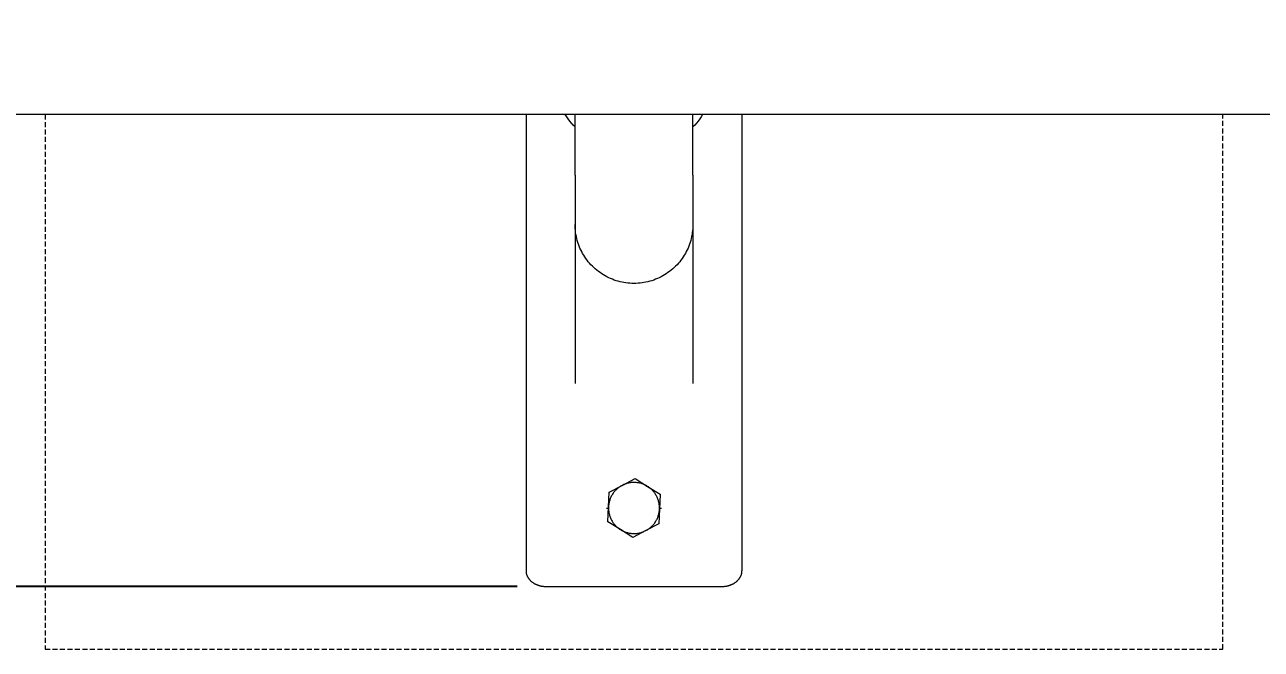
# Model space of a CAD drawing. Header units: millimetres. Extents: x -253 to 4295, y -442 to 2895.
# Drawn here: x -5.3 to 309.6, y 723.6 to 882.8 of the extents above; entities that cross this region are included whole.
import ezdxf

# ---------------------------------------------------------------- set-up
doc = ezdxf.new("R2010")
doc.units = ezdxf.units.MM
doc.linetypes.add('HIDDEN', pattern=[1.905, 1.27, -0.635])
for name, color, linetype, lineweight in [('ZANO_R', 7, 'Continuous', 0), ('ZANO_R_przerywana', 7, 'HIDDEN', 0), ('ZANO_W', 1, 'Continuous', 0)]:
    doc.layers.add(name, color=color, linetype=linetype, lineweight=lineweight)
doc.styles.add('Arial', font='arial.ttf')
doc.styles.get("Standard").update_dxf_attribs({"font": 'ARIALUNI.TTF'})
doc.dimstyles.new('pl i ang', dxfattribs={"dimtxt": 50, "dimasz": 50, "dimexe": 1.25, "dimexo": 0.625, "dimgap": 10, "dimtad": 1, "dimtoh": 1, "dimtxsty": 'Standard', "dimcen": 2.5, "dimclrd": 1, "dimclre": 1, "dimclrt": 1, "dimadec": 0, "dimazin": 0, "dimtfac": 1, "dimtmove": 0, "dimatfit": 3, "dimfxl": 1, "dimarcsym": 1})

# ---------------------------------------------------------------- blocks, each defined once
blk = doc.blocks.new('*D399')
at = {"layer": 'ZANO_W', "color": 1, "lineweight": -2}
for p, q in [((120.11, 1399.64), (-161.18, 1399.64)), ((-151.18, 1359.64), (-151.18, 779.64)), ((120.11, 739.64), (-161.18, 739.64))]:
    blk.add_line(p, q, dxfattribs=at)
at = {"layer": 'ZANO_W', "color": 1}
for points in [[(-144.52, 1359.64), (-157.85, 1359.64), (-151.18, 1399.64)], [(-157.85, 779.64), (-144.52, 779.64), (-151.18, 739.64)]]:
    blk.add_solid(points, dxfattribs=at)
at = {"layer": 'ZANO_W', "color": 1, "insert": (-181.61, 1069.64), "char_height": 40, "attachment_point": 5, "rotation": 90, "style": 'Arial'}
blk.add_mtext('660', dxfattribs=at)

msp = doc.modelspace()

# ---------------------------------------------------------------- linework, layer by layer
at = {"layer": 'ZANO_R'}
for p, q in [((1734.83, 859.9), (-45.17, 859.9)), ((122.33, 859.9), (122.33, 774.64)), ((132.72, 859.34), (132.34, 859.9)), ((134.83, 844.45), (134.83, 859.9)), ((164.83, 844.45), (164.83, 859.9)), ((167.32, 859.9), (166.95, 859.34)), ((177.33, 859.9), (177.33, 774.64)), ((133.1, 858.79), (132.72, 859.34)), ((133.51, 858.25), (133.1, 858.79)), ((133.93, 857.73), (133.51, 858.25)), ((134.38, 857.22), (133.93, 857.73)), ((134.83, 856.73), (134.38, 857.22)), ((165.29, 857.22), (164.83, 856.73)), ((165.73, 857.73), (165.29, 857.22)), ((166.15, 858.25), (165.73, 857.73)), ((166.56, 858.79), (166.15, 858.25)), ((166.95, 859.34), (166.56, 858.79)), ((134.83, 844.45), (134.83, 831.87)), ((164.83, 844.45), (164.83, 831.87)), ((134.84, 831.36), (134.83, 831.87)), ((134.83, 831.87), (134.83, 795.93)), ((164.83, 831.87), (164.82, 831.36)), ((164.83, 831.87), (164.83, 795.93)), ((134.87, 830.85), (134.84, 831.36)), ((134.91, 830.34), (134.87, 830.85)), ((134.97, 829.83), (134.91, 830.34)), ((135.05, 829.32), (134.97, 829.83)), ((135.15, 828.82), (135.05, 829.32)), ((135.26, 828.32), (135.15, 828.82)), ((135.39, 827.82), (135.26, 828.32)), ((164.41, 828.32), (164.28, 827.82)), ((164.52, 828.82), (164.41, 828.32)), ((164.61, 829.32), (164.52, 828.82)), ((164.69, 829.83), (164.61, 829.32)), ((164.75, 830.34), (164.69, 829.83)), ((164.8, 830.85), (164.75, 830.34)), ((164.82, 831.36), (164.8, 830.85)), ((135.54, 827.33), (135.39, 827.82)), ((135.7, 826.85), (135.54, 827.33)), ((135.88, 826.37), (135.7, 826.85)), ((136.07, 825.89), (135.88, 826.37)), ((136.29, 825.43), (136.07, 825.89)), ((136.51, 824.97), (136.29, 825.43)), ((163.38, 825.43), (163.15, 824.97)), ((163.59, 825.89), (163.38, 825.43)), ((163.79, 826.37), (163.59, 825.89)), ((163.97, 826.85), (163.79, 826.37)), ((164.13, 827.33), (163.97, 826.85)), ((164.28, 827.82), (164.13, 827.33)), ((136.76, 824.52), (136.51, 824.97)), ((137.02, 824.08), (136.76, 824.52)), ((137.29, 823.64), (137.02, 824.08)), ((137.58, 823.22), (137.29, 823.64)), ((137.88, 822.81), (137.58, 823.22)), ((138.2, 822.4), (137.88, 822.81)), ((138.53, 822.01), (138.2, 822.4)), ((138.87, 821.63), (138.53, 822.01)), ((161.14, 822.01), (160.8, 821.63)), ((161.47, 822.4), (161.14, 822.01)), ((161.78, 822.81), (161.47, 822.4)), ((162.09, 823.22), (161.78, 822.81)), ((162.38, 823.64), (162.09, 823.22)), ((162.65, 824.08), (162.38, 823.64)), ((162.91, 824.52), (162.65, 824.08)), ((163.15, 824.97), (162.91, 824.52)), ((139.23, 821.26), (138.87, 821.63)), ((139.59, 820.91), (139.23, 821.26)), ((139.97, 820.56), (139.59, 820.91)), ((140.37, 820.23), (139.97, 820.56)), ((140.77, 819.92), (140.37, 820.23)), ((141.18, 819.61), (140.77, 819.92)), ((141.61, 819.33), (141.18, 819.61)), ((142.04, 819.05), (141.61, 819.33)), ((142.48, 818.79), (142.04, 819.05)), ((157.63, 819.05), (157.18, 818.79)), ((158.06, 819.33), (157.63, 819.05)), ((158.48, 819.61), (158.06, 819.33)), ((158.9, 819.92), (158.48, 819.61)), ((159.3, 820.23), (158.9, 819.92)), ((159.69, 820.56), (159.3, 820.23)), ((160.07, 820.91), (159.69, 820.56)), ((160.44, 821.26), (160.07, 820.91)), ((160.8, 821.63), (160.44, 821.26)), ((142.93, 818.55), (142.48, 818.79)), ((143.39, 818.32), (142.93, 818.55)), ((143.86, 818.11), (143.39, 818.32)), ((144.33, 817.92), (143.86, 818.11)), ((144.81, 817.74), (144.33, 817.92)), ((145.3, 817.57), (144.81, 817.74)), ((145.79, 817.43), (145.3, 817.57)), ((146.28, 817.3), (145.79, 817.43)), ((146.78, 817.18), (146.28, 817.3)), ((147.28, 817.09), (146.78, 817.18)), ((147.79, 817.01), (147.28, 817.09)), ((148.3, 816.95), (147.79, 817.01)), ((148.81, 816.9), (148.3, 816.95)), ((149.32, 816.88), (148.81, 816.9)), ((149.83, 816.87), (149.32, 816.88)), ((150.34, 816.88), (149.83, 816.87)), ((150.86, 816.9), (150.34, 816.88)), ((151.37, 816.95), (150.86, 816.9)), ((151.88, 817.01), (151.37, 816.95)), ((152.38, 817.09), (151.88, 817.01)), ((152.88, 817.18), (152.38, 817.09)), ((153.38, 817.3), (152.88, 817.18)), ((153.88, 817.43), (153.38, 817.3)), ((154.37, 817.57), (153.88, 817.43)), ((154.86, 817.74), (154.37, 817.57)), ((155.34, 817.92), (154.86, 817.74)), ((155.81, 818.11), (155.34, 817.92)), ((156.28, 818.32), (155.81, 818.11)), ((156.73, 818.55), (156.28, 818.32)), ((157.18, 818.79), (156.73, 818.55)), ((134.83, 795.93), (134.83, 791.36)), ((164.83, 795.93), (164.83, 791.36)), ((122.33, 774.64), (122.33, 743.64)), ((177.33, 774.64), (177.33, 743.64)), ((143.49, 763.65), (146.81, 765.4)), ((146.81, 765.4), (146.62, 765.29)), ((146.81, 765.4), (150.13, 767.14)), ((147.01, 765.5), (146.81, 765.4)), ((147.21, 765.59), (147.01, 765.5)), ((147.41, 765.67), (147.21, 765.59)), ((147.61, 765.75), (147.41, 765.67)), ((147.82, 765.82), (147.61, 765.75)), ((148.03, 765.89), (147.82, 765.82)), ((148.24, 765.95), (148.03, 765.89)), ((148.46, 766), (148.24, 765.95)), ((148.67, 766.04), (148.46, 766)), ((148.89, 766.07), (148.67, 766.04)), ((149.11, 766.1), (148.89, 766.07)), ((149.32, 766.12), (149.11, 766.1)), ((149.54, 766.14), (149.32, 766.12)), ((149.76, 766.14), (149.54, 766.14)), ((149.98, 766.14), (149.76, 766.14)), ((150.2, 766.13), (149.98, 766.14)), ((150.13, 767.14), (153.31, 765.14)), ((150.42, 766.12), (150.2, 766.13)), ((150.64, 766.09), (150.42, 766.12)), ((150.86, 766.06), (150.64, 766.09)), ((151.07, 766.02), (150.86, 766.06)), ((151.29, 765.98), (151.07, 766.02)), ((151.5, 765.93), (151.29, 765.98)), ((151.71, 765.87), (151.5, 765.93)), ((151.92, 765.8), (151.71, 765.87)), ((152.13, 765.72), (151.92, 765.8)), ((152.33, 765.64), (152.13, 765.72)), ((152.53, 765.56), (152.33, 765.64)), ((152.73, 765.46), (152.53, 765.56)), ((152.93, 765.36), (152.73, 765.46)), ((153.12, 765.25), (152.93, 765.36)), ((143.34, 759.9), (143.49, 763.65)), ((143.88, 762.24), (143.79, 762.04)), ((143.97, 762.44), (143.88, 762.24)), ((144.06, 762.64), (143.97, 762.44)), ((144.17, 762.83), (144.06, 762.64)), ((144.28, 763.02), (144.17, 762.83)), ((144.4, 763.21), (144.28, 763.02)), ((144.52, 763.39), (144.4, 763.21)), ((144.65, 763.57), (144.52, 763.39)), ((144.79, 763.74), (144.65, 763.57)), ((144.93, 763.91), (144.79, 763.74)), ((145.07, 764.07), (144.93, 763.91)), ((145.23, 764.23), (145.07, 764.07)), ((145.38, 764.38), (145.23, 764.23)), ((145.55, 764.53), (145.38, 764.38)), ((145.71, 764.67), (145.55, 764.53)), ((145.89, 764.81), (145.71, 764.67)), ((146.06, 764.94), (145.89, 764.81)), ((146.24, 765.06), (146.06, 764.94)), ((146.43, 765.18), (146.24, 765.06)), ((146.62, 765.29), (146.43, 765.18)), ((153.31, 765.14), (153.12, 765.25)), ((153.49, 765.02), (153.31, 765.14)), ((153.31, 765.14), (156.48, 763.13)), ((153.67, 764.89), (153.49, 765.02)), ((153.84, 764.76), (153.67, 764.89)), ((154.01, 764.62), (153.84, 764.76)), ((154.18, 764.48), (154.01, 764.62)), ((154.34, 764.33), (154.18, 764.48)), ((154.5, 764.17), (154.34, 764.33)), ((154.65, 764.01), (154.5, 764.17)), ((154.79, 763.85), (154.65, 764.01)), ((154.93, 763.68), (154.79, 763.85)), ((155.06, 763.5), (154.93, 763.68)), ((155.19, 763.32), (155.06, 763.5)), ((155.31, 763.14), (155.19, 763.32)), ((155.43, 762.95), (155.31, 763.14)), ((155.54, 762.76), (155.43, 762.95)), ((155.64, 762.57), (155.54, 762.76)), ((155.73, 762.37), (155.64, 762.57)), ((155.82, 762.17), (155.73, 762.37)), ((155.9, 761.97), (155.82, 762.17)), ((156.48, 763.13), (156.33, 759.38)), ((142.83, 759.64), (143.33, 759.64)), ((143.19, 756.15), (143.34, 759.9)), ((143.34, 759.9), (143.33, 759.68)), ((143.33, 759.68), (143.34, 759.46)), ((143.35, 760.12), (143.34, 759.9)), ((143.34, 759.46), (143.35, 759.24)), ((143.37, 760.34), (143.35, 760.12)), ((143.35, 759.24), (143.36, 759.03)), ((143.36, 759.03), (143.39, 758.81)), ((143.4, 760.56), (143.37, 760.34)), ((143.43, 760.78), (143.4, 760.56)), ((143.47, 760.99), (143.43, 760.78)), ((143.52, 761.21), (143.47, 760.99)), ((143.58, 761.42), (143.52, 761.21)), ((143.64, 761.63), (143.58, 761.42)), ((143.71, 761.84), (143.64, 761.63)), ((143.79, 762.04), (143.71, 761.84)), ((155.98, 761.76), (155.9, 761.97)), ((156.05, 761.55), (155.98, 761.76)), ((156.11, 761.34), (156.05, 761.55)), ((156.16, 761.13), (156.11, 761.34)), ((156.21, 760.91), (156.16, 761.13)), ((156.33, 759.38), (156.18, 755.63)), ((156.25, 760.7), (156.21, 760.91)), ((156.28, 760.48), (156.25, 760.7)), ((156.3, 760.26), (156.28, 760.48)), ((156.32, 760.04), (156.3, 760.26)), ((156.3, 758.95), (156.32, 759.16)), ((156.33, 759.82), (156.32, 760.04)), ((156.32, 759.16), (156.33, 759.38)), ((156.33, 759.6), (156.33, 759.82)), ((156.33, 759.38), (156.33, 759.6)), ((156.34, 759.64), (156.83, 759.64)), ((146.36, 754.15), (143.19, 756.15)), ((143.39, 758.81), (143.42, 758.59)), ((143.42, 758.59), (143.46, 758.37)), ((143.46, 758.37), (143.5, 758.16)), ((143.5, 758.16), (143.56, 757.95)), ((143.56, 757.95), (143.62, 757.74)), ((143.62, 757.74), (143.69, 757.53)), ((143.69, 757.53), (143.76, 757.32)), ((143.76, 757.32), (143.84, 757.12)), ((143.84, 757.12), (143.93, 756.92)), ((143.93, 756.92), (144.03, 756.72)), ((144.03, 756.72), (144.13, 756.52)), ((144.13, 756.52), (144.24, 756.33)), ((144.24, 756.33), (144.35, 756.15)), ((144.35, 756.15), (144.48, 755.96)), ((144.48, 755.96), (144.6, 755.78)), ((155.02, 755.72), (155.14, 755.9)), ((155.14, 755.9), (155.27, 756.08)), ((155.27, 756.08), (155.39, 756.26)), ((155.39, 756.26), (155.5, 756.45)), ((155.5, 756.45), (155.6, 756.65)), ((155.6, 756.65), (155.7, 756.84)), ((155.7, 756.84), (155.79, 757.04)), ((155.79, 757.04), (155.87, 757.25)), ((155.87, 757.25), (155.95, 757.45)), ((155.95, 757.45), (156.02, 757.66)), ((156.02, 757.66), (156.09, 757.87)), ((156.09, 757.87), (156.14, 758.08)), ((156.14, 758.08), (156.19, 758.3)), ((156.19, 758.3), (156.23, 758.51)), ((156.23, 758.51), (156.27, 758.73)), ((156.27, 758.73), (156.3, 758.95)), ((144.6, 755.78), (144.74, 755.61)), ((144.74, 755.61), (144.87, 755.44)), ((144.87, 755.44), (145.02, 755.28)), ((145.02, 755.28), (145.17, 755.11)), ((145.17, 755.11), (145.33, 754.96)), ((145.33, 754.96), (145.49, 754.81)), ((145.49, 754.81), (145.65, 754.67)), ((145.65, 754.67), (145.82, 754.53)), ((145.82, 754.53), (146, 754.4)), ((146, 754.4), (146.18, 754.27)), ((146.18, 754.27), (146.36, 754.15)), ((146.36, 754.15), (146.55, 754.03)), ((149.53, 752.14), (146.36, 754.15)), ((146.55, 754.03), (146.74, 753.93)), ((146.74, 753.93), (146.93, 753.83)), ((146.93, 753.83), (147.13, 753.73)), ((147.13, 753.73), (147.33, 753.64)), ((147.33, 753.64), (147.54, 753.56)), ((147.54, 753.56), (147.74, 753.49)), ((147.74, 753.49), (147.95, 753.42)), ((147.95, 753.42), (148.16, 753.36)), ((148.16, 753.36), (148.38, 753.31)), ((148.38, 753.31), (148.59, 753.26)), ((148.59, 753.26), (148.81, 753.22)), ((148.81, 753.22), (149.03, 753.19)), ((149.03, 753.19), (149.24, 753.17)), ((149.24, 753.17), (149.46, 753.15)), ((149.46, 753.15), (149.68, 753.15)), ((152.86, 753.89), (149.53, 752.14)), ((149.68, 753.15), (149.9, 753.14)), ((149.9, 753.14), (150.12, 753.15)), ((150.12, 753.15), (150.34, 753.16)), ((150.34, 753.16), (150.56, 753.18)), ((150.56, 753.18), (150.78, 753.21)), ((150.78, 753.21), (150.99, 753.25)), ((150.99, 753.25), (151.21, 753.29)), ((151.21, 753.29), (151.42, 753.34)), ((151.42, 753.34), (151.64, 753.4)), ((151.64, 753.4), (151.85, 753.46)), ((151.85, 753.46), (152.05, 753.53)), ((152.05, 753.53), (152.26, 753.61)), ((152.26, 753.61), (152.46, 753.7)), ((152.46, 753.7), (152.66, 753.79)), ((152.66, 753.79), (152.86, 753.89)), ((156.18, 755.63), (152.86, 753.89)), ((152.86, 753.89), (153.05, 753.99)), ((153.05, 753.99), (153.24, 754.11)), ((153.24, 754.11), (153.42, 754.22)), ((153.42, 754.22), (153.6, 754.35)), ((153.6, 754.35), (153.78, 754.48)), ((153.78, 754.48), (153.95, 754.62)), ((153.95, 754.62), (154.12, 754.76)), ((154.12, 754.76), (154.28, 754.9)), ((154.28, 754.9), (154.44, 755.06)), ((154.44, 755.06), (154.59, 755.22)), ((154.59, 755.22), (154.74, 755.38)), ((154.74, 755.38), (154.88, 755.55)), ((154.88, 755.55), (155.02, 755.72)), ((122.33, 743.64), (122.33, 743.54)), ((122.33, 743.54), (122.34, 743.45)), ((122.34, 743.45), (122.35, 743.35)), ((122.35, 743.35), (122.36, 743.25)), ((177.31, 743.25), (177.32, 743.35)), ((177.32, 743.35), (177.33, 743.45)), ((177.33, 743.54), (177.33, 743.64)), ((177.33, 743.45), (177.33, 743.54)), ((122.36, 743.25), (122.37, 743.15)), ((122.37, 743.15), (122.39, 743.05)), ((122.39, 743.05), (122.41, 742.96)), ((122.41, 742.96), (122.43, 742.86)), ((122.43, 742.86), (122.46, 742.76)), ((122.46, 742.76), (122.49, 742.66)), ((122.49, 742.66), (122.52, 742.57)), ((122.52, 742.57), (122.56, 742.47)), ((122.56, 742.47), (122.6, 742.37)), ((122.6, 742.37), (122.64, 742.28)), ((122.64, 742.28), (122.68, 742.19)), ((122.68, 742.19), (122.73, 742.1)), ((122.73, 742.1), (122.78, 742)), ((122.78, 742), (122.84, 741.91)), ((122.84, 741.91), (122.89, 741.82)), ((122.89, 741.82), (122.95, 741.74)), ((122.95, 741.74), (123.01, 741.65)), ((123.01, 741.65), (123.08, 741.56)), ((123.08, 741.56), (123.15, 741.48)), ((123.15, 741.48), (123.21, 741.4)), ((123.21, 741.4), (123.29, 741.32)), ((123.29, 741.32), (123.36, 741.24)), ((123.36, 741.24), (123.43, 741.16)), ((123.43, 741.16), (123.51, 741.09)), ((123.51, 741.09), (123.59, 741.02)), ((123.59, 741.02), (123.67, 740.95)), ((123.67, 740.95), (123.76, 740.88)), ((123.76, 740.88), (123.84, 740.81)), ((123.84, 740.81), (123.93, 740.74)), ((123.93, 740.74), (124.03, 740.67)), ((124.03, 740.67), (124.12, 740.6)), ((124.12, 740.6), (124.22, 740.54)), ((124.22, 740.54), (124.32, 740.48)), ((124.32, 740.48), (124.42, 740.42)), ((124.42, 740.42), (124.52, 740.36)), ((124.52, 740.36), (124.63, 740.31)), ((124.63, 740.31), (124.73, 740.26)), ((124.73, 740.26), (124.84, 740.21)), ((124.84, 740.21), (124.94, 740.16)), ((124.94, 740.16), (125.05, 740.11)), ((125.05, 740.11), (125.16, 740.07)), ((174.51, 740.07), (174.62, 740.11)), ((174.62, 740.11), (174.72, 740.16)), ((174.72, 740.16), (174.83, 740.21)), ((174.83, 740.21), (174.94, 740.26)), ((174.94, 740.26), (175.04, 740.31)), ((175.04, 740.31), (175.14, 740.36)), ((175.14, 740.36), (175.24, 740.42)), ((175.24, 740.42), (175.34, 740.48)), ((175.34, 740.48), (175.44, 740.54)), ((175.44, 740.54), (175.54, 740.6)), ((175.54, 740.6), (175.64, 740.67)), ((175.64, 740.67), (175.73, 740.74)), ((175.73, 740.74), (175.83, 740.81)), ((175.83, 740.81), (175.91, 740.88)), ((175.91, 740.88), (175.99, 740.95)), ((175.99, 740.95), (176.07, 741.02)), ((176.07, 741.02), (176.15, 741.09)), ((176.15, 741.09), (176.23, 741.16)), ((176.23, 741.16), (176.31, 741.24)), ((176.31, 741.24), (176.38, 741.32)), ((176.38, 741.32), (176.45, 741.4)), ((176.45, 741.4), (176.52, 741.48)), ((176.52, 741.48), (176.59, 741.56)), ((176.59, 741.56), (176.65, 741.65)), ((176.65, 741.65), (176.71, 741.74)), ((176.71, 741.74), (176.77, 741.82)), ((176.77, 741.82), (176.83, 741.91)), ((176.83, 741.91), (176.88, 742)), ((176.88, 742), (176.93, 742.1)), ((176.93, 742.1), (176.98, 742.19)), ((176.98, 742.19), (177.03, 742.28)), ((177.03, 742.28), (177.07, 742.37)), ((177.07, 742.37), (177.11, 742.47)), ((177.11, 742.47), (177.14, 742.57)), ((177.14, 742.57), (177.18, 742.66)), ((177.18, 742.66), (177.21, 742.76)), ((177.21, 742.76), (177.23, 742.86)), ((177.23, 742.86), (177.26, 742.96)), ((177.26, 742.96), (177.28, 743.05)), ((177.28, 743.05), (177.29, 743.15)), ((177.29, 743.15), (177.31, 743.25)), ((125.16, 740.07), (125.27, 740.03)), ((125.27, 740.03), (125.38, 739.99)), ((125.38, 739.99), (125.49, 739.95)), ((125.49, 739.95), (125.61, 739.91)), ((125.61, 739.91), (125.73, 739.88)), ((125.73, 739.88), (125.85, 739.85)), ((125.85, 739.85), (125.97, 739.82)), ((125.97, 739.82), (126.09, 739.79)), ((126.09, 739.79), (126.21, 739.76)), ((126.21, 739.76), (126.34, 739.74)), ((126.34, 739.74), (126.46, 739.72)), ((126.46, 739.72), (126.58, 739.7)), ((126.58, 739.7), (126.71, 739.69)), ((126.71, 739.69), (126.83, 739.67)), ((126.83, 739.67), (126.96, 739.66)), ((126.96, 739.66), (127.08, 739.65)), ((127.08, 739.65), (127.21, 739.65)), ((127.21, 739.65), (127.33, 739.64)), ((127.33, 739.64), (127.46, 739.64)), ((127.46, 739.64), (132.77, 739.64)), ((132.77, 739.64), (133.74, 739.64)), ((133.74, 739.64), (165.93, 739.64)), ((165.93, 739.64), (166.9, 739.64)), ((166.9, 739.64), (172.21, 739.64)), ((172.21, 739.64), (172.33, 739.64)), ((172.33, 739.64), (172.46, 739.65)), ((172.46, 739.65), (172.58, 739.65)), ((172.58, 739.65), (172.71, 739.66)), ((172.71, 739.66), (172.83, 739.67)), ((172.83, 739.67), (172.96, 739.69)), ((172.96, 739.69), (173.08, 739.7)), ((173.08, 739.7), (173.21, 739.72)), ((173.21, 739.72), (173.33, 739.74)), ((173.33, 739.74), (173.45, 739.76)), ((173.45, 739.76), (173.58, 739.79)), ((173.58, 739.79), (173.7, 739.82)), ((173.7, 739.82), (173.82, 739.85)), ((173.82, 739.85), (173.94, 739.88)), ((173.94, 739.88), (174.06, 739.91)), ((174.06, 739.91), (174.18, 739.95)), ((174.18, 739.95), (174.29, 739.99)), ((174.29, 739.99), (174.4, 740.03)), ((174.4, 740.03), (174.51, 740.07))]:
    msp.add_line(p, q, dxfattribs=at)
at = {"layer": 'ZANO_R_przerywana'}
for p, q in [((-0.17, 859.9), (-0.17, 723.64)), ((299.83, 723.64), (299.83, 859.9)), ((-0.17, 723.64), (299.83, 723.64))]:
    msp.add_line(p, q, dxfattribs=at)

# ---------------------------------------------------------------- dimensions: what is measured, and where the dimension line sits
at = {"layer": 'ZANO_W'}
dim = msp.add_linear_dim(base=(-151.18, 739.64), p1=(130.11, 1399.64), p2=(130.11, 739.64), angle=90, dimstyle='pl i ang', override={"dimtxt": 40, "dimasz": 40, "dimexe": 10, "dimexo": 10, "dimtoh": 0, "dimdec": 0, "dimtxsty": 'Arial', "dimtdec": 0, "dimtmove": 1}, dxfattribs=at)
dim.commit()
dim.dimension.update_dxf_attribs({"geometry": '*D399', "text_midpoint": (-181.61, 1069.64)})

doc.saveas('drawing.dxf')
